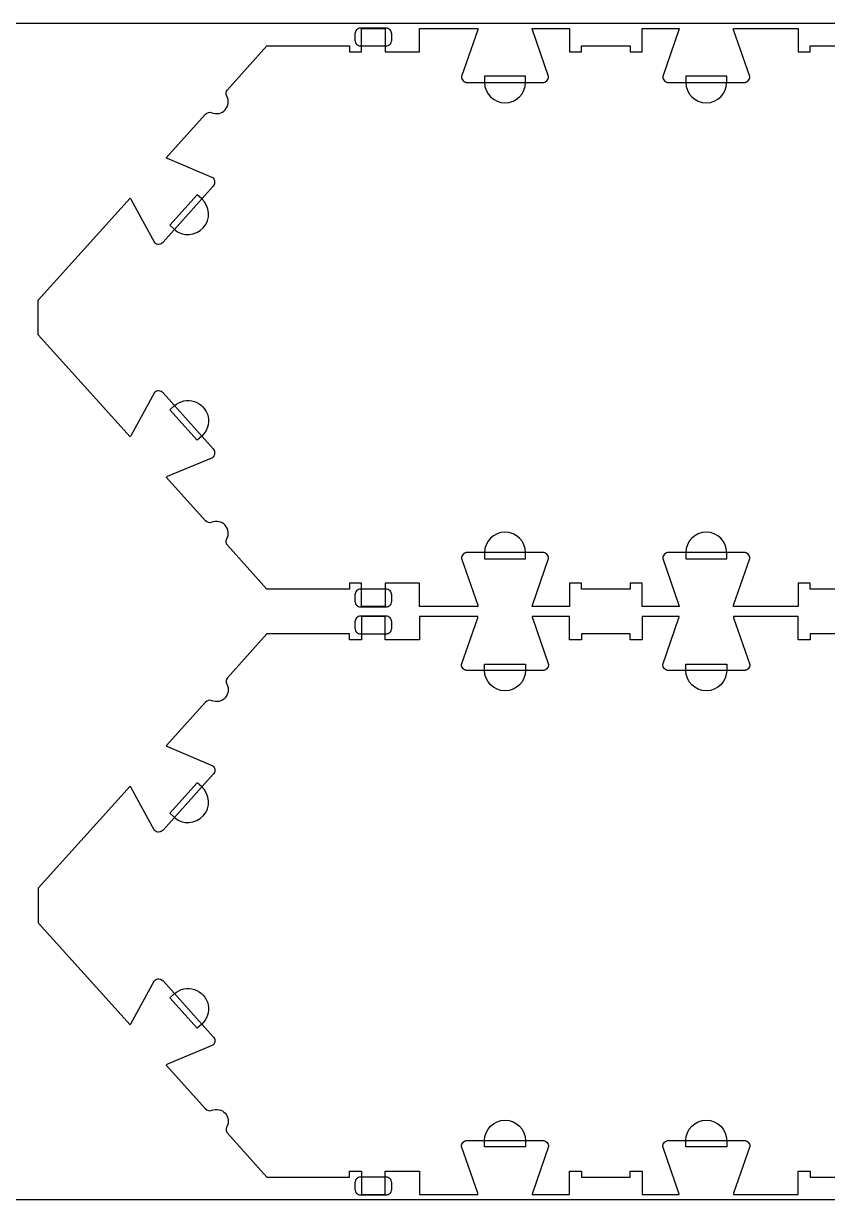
# Model space of a CAD drawing. Extents: x -13885 to -10701, y -43691 to -36097.
# Drawn here: x -13196 to -12361, y -39341 to -38121 of the extents above; entities that cross this region are included whole.
import ezdxf

# ---------------------------------------------------------------- set-up
doc = ezdxf.new("R2010")
doc.units = 0
for name, color, linetype in [('0_SHEET_SPRUCEPLY_2440X122', 1, 'CONTINUOUS'), ('4_ANYTOOL_CUTTHROUGH_OUTSI', 5, 'CONTINUOUS'), ('5_ANYTOOL_HALF_MILL_9MM_IN', 3, 'CONTINUOUS')]:
    doc.layers.add(name, color=color, linetype=linetype)

msp = doc.modelspace()

# ---------------------------------------------------------------- linework, layer by layer
at = {"layer": '0_SHEET_SPRUCEPLY_2440X122'}
msp.add_lwpolyline([(-13513.1, -38121.2), (-13513.1, -39341.2), (-11073.1, -39341.2), (-11073.1, -38121.2)], close=True, dxfattribs=at)
at = {"layer": '4_ANYTOOL_CUTTHROUGH_OUTSI', "color": 5}
for points in [[(-12328.7, -38708), (-12379.2, -38708), (-12379.2, -38702), (-12391.7, -38702), (-12391.7, -38726), (-12441.5, -38726), (-12458.9, -38726), (-12458.9, -38726, -0.061485), (-12458.7, -38724.6), (-12441.8, -38676.3), (-12441.8, -38676.3), (-12441.8, -38676.2), (-12441.8, -38676.2, 0.198912), (-12443.6, -38671.8), (-12443.7, -38671.7), (-12443.8, -38671.6), (-12444, -38671.5), (-12444.1, -38671.4), (-12444.2, -38671.3), (-12444.3, -38671.2), (-12444.4, -38671.1), (-12444.6, -38671), (-12444.7, -38671), (-12444.8, -38670.9), (-12445, -38670.8), (-12445.1, -38670.7), (-12445.2, -38670.6), (-12445.4, -38670.6), (-12445.5, -38670.5), (-12445.6, -38670.5), (-12445.8, -38670.4), (-12445.9, -38670.3), (-12446.1, -38670.3), (-12446.2, -38670.2), (-12446.4, -38670.2), (-12446.5, -38670.2), (-12446.7, -38670.1), (-12446.8, -38670.1), (-12447, -38670.1), (-12447.1, -38670), (-12447.3, -38670), (-12447.4, -38670), (-12447.6, -38670), (-12447.7, -38670), (-12447.9, -38670), (-12448, -38670), (-12526, -38670, 0.414214), (-12532.3, -38676.2), (-12532.3, -38676.3), (-12532.3, -38676.3), (-12515.4, -38724.6), (-12515.4, -38724.6, -0.061485), (-12515.1, -38726), (-12553.7, -38726), (-12553.7, -38702), (-12566.2, -38702), (-12566.2, -38708), (-12616.7, -38708), (-12616.7, -38702), (-12629.2, -38702), (-12629.2, -38726), (-12667.8, -38726), (-12667.8, -38726, -0.061485), (-12667.6, -38724.6), (-12650.7, -38676.3), (-12650.7, -38676.3), (-12650.7, -38676.2), (-12650.7, -38676.2, 0.414214), (-12656.9, -38670), (-12734.9, -38670), (-12735.1, -38670), (-12735.2, -38670), (-12735.4, -38670), (-12735.5, -38670), (-12735.7, -38670), (-12735.9, -38670), (-12736, -38670.1), (-12736.2, -38670.1), (-12736.3, -38670.1), (-12736.5, -38670.2), (-12736.6, -38670.2), (-12736.8, -38670.2), (-12736.9, -38670.3), (-12737, -38670.3), (-12737.2, -38670.4), (-12737.3, -38670.5), (-12737.5, -38670.5), (-12737.6, -38670.6), (-12737.8, -38670.6), (-12737.9, -38670.7), (-12738, -38670.8), (-12738.2, -38670.9), (-12738.3, -38671), (-12738.4, -38671), (-12738.6, -38671.1), (-12738.7, -38671.2), (-12738.8, -38671.3), (-12738.9, -38671.4), (-12739, -38671.5), (-12739.1, -38671.6), (-12739.3, -38671.7), (-12739.4, -38671.8, 0.198912), (-12741.2, -38676.2), (-12741.2, -38676.3), (-12741.2, -38676.3), (-12724.3, -38724.6), (-12724.3, -38724.6, -0.061485), (-12724.1, -38726), (-12741.5, -38726), (-12784.8, -38726), (-12784.8, -38702), (-12785, -38702), (-12820.5, -38702), (-12820.5, -38702.2), (-12820.5, -38726), (-12845, -38726), (-12845, -38702), (-12857.5, -38702), (-12857.5, -38708), (-12943.1, -38708), (-12984.1, -38662.4), (-12984.1, -38662.4), (-12984.1, -38662.4), (-12984.2, -38662.3), (-12984.3, -38662.2), (-12984.3, -38662.1), (-12984.4, -38662), (-12984.5, -38662), (-12984.5, -38661.9), (-12984.6, -38661.8), (-12984.6, -38661.7), (-12984.7, -38661.6), (-12984.8, -38661.5), (-12984.8, -38661.4), (-12984.9, -38661.3), (-12984.9, -38661.2), (-12985, -38661.1), (-12985, -38661), (-12985.1, -38660.9), (-12985.1, -38660.8), (-12985.1, -38660.7), (-12985.2, -38660.6), (-12985.2, -38660.5), (-12985.3, -38660.4), (-12985.3, -38660.3), (-12985.3, -38660.2), (-12985.4, -38660.1), (-12985.4, -38659.9), (-12985.4, -38659.8), (-12985.4, -38659.7), (-12985.5, -38659.6), (-12985.5, -38659.5), (-12985.5, -38659.4), (-12985.5, -38659.3), (-12985.5, -38659.2), (-12985.5, -38659), (-12985.5, -38658.9), (-12985.5, -38658.8), (-12985.5, -38658.7), (-12985.5, -38658.6), (-12985.5, -38658.5), (-12985.5, -38658.4), (-12985.5, -38658.2), (-12985.5, -38658.1), (-12985.5, -38658), (-12985.5, -38657.9), (-12985.5, -38657.8), (-12985.5, -38657.7), (-12985.5, -38657.6), (-12985.4, -38657.5), (-12985.4, -38657.4), (-12985.4, -38657.2), (-12985.4, -38657.1), (-12985.3, -38657), (-12985.3, -38656.9), (-12985.3, -38656.8), (-12985.2, -38656.7), (-12985.2, -38656.6), (-12985.2, -38656.5), (-12985.1, -38656.4), (-12985.1, -38656.3), (-12985, -38656.2), (-12985, -38656.1), (-12984.9, -38656), (-12984.9, -38655.9), (-12984.8, -38655.8, 0.707107), (-13000.3, -38638.7, -0.317837), (-13006.8, -38637.2), (-13047.7, -38591.8, -0.061485), (-13046.5, -38591), (-12999.3, -38571.3), (-12999.3, -38571.3), (-12999.2, -38571.2), (-12999.2, -38571.2, 0.198912), (-12997.2, -38566.9), (-12997.2, -38566.8), (-12997.2, -38566.6), (-12997.2, -38566.5), (-12997.2, -38566.3), (-12997.2, -38566.2), (-12997.2, -38566), (-12997.2, -38565.9), (-12997.2, -38565.7), (-12997.3, -38565.6), (-12997.3, -38565.4), (-12997.3, -38565.3), (-12997.4, -38565.1), (-12997.4, -38565), (-12997.4, -38564.8), (-12997.5, -38564.7), (-12997.5, -38564.5), (-12997.6, -38564.4), (-12997.6, -38564.2), (-12997.7, -38564.1), (-12997.8, -38563.9), (-12997.8, -38563.8), (-12997.9, -38563.7), (-12998, -38563.5), (-12998.1, -38563.4), (-12998.1, -38563.3), (-12998.2, -38563.1), (-12998.3, -38563), (-12998.4, -38562.9), (-12998.5, -38562.8), (-12998.6, -38562.6), (-12998.7, -38562.5), (-12998.8, -38562.4), (-13051, -38504.4, 0.414214), (-13059.8, -38504), (-13059.8, -38504), (-13059.8, -38504.1), (-13084.4, -38548.9), (-13084.4, -38548.9, -0.061485), (-13085.3, -38550), (-13180.6, -38444.1), (-13180.6, -38408.3), (-13085.3, -38302.4), (-13085.3, -38302.4, -0.061485), (-13084.4, -38303.5), (-13059.8, -38348.4), (-13059.8, -38348.4), (-13059.8, -38348.5), (-13059.8, -38348.5, 0.414214), (-13051, -38348), (-12998.8, -38290), (-12998.7, -38289.9), (-12998.6, -38289.8), (-12998.5, -38289.7), (-12998.4, -38289.6), (-12998.3, -38289.5), (-12998.2, -38289.3), (-12998.1, -38289.2), (-12998.1, -38289.1), (-12998, -38288.9), (-12997.9, -38288.8), (-12997.8, -38288.7), (-12997.8, -38288.5), (-12997.7, -38288.4), (-12997.6, -38288.2), (-12997.6, -38288.1), (-12997.5, -38288), (-12997.5, -38287.8), (-12997.4, -38287.7), (-12997.4, -38287.5), (-12997.4, -38287.4), (-12997.3, -38287.2), (-12997.3, -38287.1), (-12997.3, -38286.9), (-12997.2, -38286.8), (-12997.2, -38286.6), (-12997.2, -38286.4), (-12997.2, -38286.3), (-12997.2, -38286.1), (-12997.2, -38286), (-12997.2, -38285.8), (-12997.2, -38285.7), (-12997.2, -38285.5, 0.198912), (-12999.2, -38281.2), (-12999.3, -38281.2), (-12999.3, -38281.2), (-13046.5, -38261.4), (-13046.5, -38261.4, -0.061485), (-13047.7, -38260.7), (-13006.8, -38215.2, -0.317837), (-13000.3, -38213.8, 0.317837), (-12986.5, -38210.7, 0.317837), (-12984.8, -38196.6, -0.317837), (-12984.1, -38190), (-12943.1, -38144.5), (-12857.5, -38144.5), (-12857.5, -38150.5), (-12845, -38150.5), (-12845, -38150.2), (-12845, -38126.5), (-12820.5, -38126.5), (-12820.5, -38150.5), (-12820.2, -38150.5), (-12784.8, -38150.5), (-12784.8, -38126.5), (-12741.5, -38126.5), (-12724.1, -38126.5), (-12724.1, -38126.5, -0.061485), (-12724.3, -38127.9), (-12741.2, -38176.2), (-12741.2, -38176.2), (-12741.2, -38176.2, 0.198912), (-12739.4, -38180.6), (-12739.3, -38180.8), (-12739.1, -38180.9), (-12739, -38181), (-12738.9, -38181.1), (-12738.8, -38181.2), (-12738.7, -38181.2), (-12738.6, -38181.3), (-12738.4, -38181.4), (-12738.3, -38181.5), (-12738.2, -38181.6), (-12738, -38181.7), (-12737.9, -38181.7), (-12737.8, -38181.8), (-12737.6, -38181.9), (-12737.5, -38181.9), (-12737.3, -38182), (-12737.2, -38182.1), (-12737, -38182.1), (-12736.9, -38182.2), (-12736.8, -38182.2), (-12736.6, -38182.3), (-12736.5, -38182.3), (-12736.3, -38182.3), (-12736.2, -38182.4), (-12736, -38182.4), (-12735.9, -38182.4), (-12735.7, -38182.4), (-12735.5, -38182.5), (-12735.4, -38182.5), (-12735.2, -38182.5), (-12735.1, -38182.5), (-12734.9, -38182.5), (-12656.9, -38182.5, 0.414214), (-12650.7, -38176.2), (-12650.7, -38176.2), (-12650.7, -38176.1), (-12667.6, -38127.9), (-12667.6, -38127.9, -0.061485), (-12667.8, -38126.5), (-12629.2, -38126.5), (-12629.2, -38150.2), (-12629.2, -38150.5), (-12616.7, -38150.5), (-12616.7, -38144.5), (-12566.2, -38144.5), (-12566.2, -38150.5), (-12553.7, -38150.5), (-12553.7, -38126.5), (-12515.1, -38126.5), (-12515.1, -38126.5, -0.061485), (-12515.4, -38127.9), (-12532.3, -38176.1), (-12532.3, -38176.2), (-12532.3, -38176.2), (-12532.3, -38176.2, 0.414214), (-12526, -38182.5), (-12448, -38182.5), (-12447.9, -38182.5), (-12447.7, -38182.5), (-12447.6, -38182.5), (-12447.4, -38182.5), (-12447.3, -38182.4), (-12447.1, -38182.4), (-12447, -38182.4), (-12446.8, -38182.4), (-12446.7, -38182.3), (-12446.5, -38182.3), (-12446.4, -38182.3), (-12446.2, -38182.2), (-12446.1, -38182.2), (-12445.9, -38182.1), (-12445.8, -38182.1), (-12445.6, -38182), (-12445.5, -38181.9), (-12445.4, -38181.9), (-12445.2, -38181.8), (-12445.1, -38181.7), (-12445, -38181.7), (-12444.8, -38181.6), (-12444.7, -38181.5), (-12444.6, -38181.4), (-12444.4, -38181.3), (-12444.3, -38181.2), (-12444.2, -38181.2), (-12444.1, -38181.1), (-12444, -38181), (-12443.8, -38180.9), (-12443.7, -38180.8), (-12443.6, -38180.6, 0.198912), (-12441.8, -38176.2), (-12441.8, -38176.2), (-12441.8, -38176.1), (-12458.7, -38127.9), (-12458.7, -38127.9, -0.061485), (-12458.9, -38126.5), (-12391.7, -38126.5), (-12391.7, -38150.5), (-12379.2, -38150.5), (-12379.2, -38144.5), (-12328.7, -38144.5)], [(-12328.7, -38754.5), (-12379.2, -38754.5), (-12379.2, -38760.5), (-12391.7, -38760.5), (-12391.7, -38736.5), (-12441.5, -38736.5), (-12458.9, -38736.5), (-12458.9, -38736.5, 0.061485), (-12458.7, -38737.9), (-12441.8, -38786.1), (-12441.8, -38786.2), (-12441.8, -38786.2), (-12441.8, -38786.2, -0.198912), (-12443.6, -38790.7), (-12443.7, -38790.8), (-12443.8, -38790.9), (-12444, -38791), (-12444.1, -38791.1), (-12444.2, -38791.2), (-12444.3, -38791.2), (-12444.4, -38791.3), (-12444.6, -38791.4), (-12444.7, -38791.5), (-12444.8, -38791.6), (-12445, -38791.7), (-12445.1, -38791.7), (-12445.2, -38791.8), (-12445.4, -38791.9), (-12445.5, -38791.9), (-12445.6, -38792), (-12445.8, -38792.1), (-12445.9, -38792.1), (-12446.1, -38792.2), (-12446.2, -38792.2), (-12446.4, -38792.3), (-12446.5, -38792.3), (-12446.7, -38792.3), (-12446.8, -38792.4), (-12447, -38792.4), (-12447.1, -38792.4), (-12447.3, -38792.4), (-12447.4, -38792.5), (-12447.6, -38792.5), (-12447.7, -38792.5), (-12447.9, -38792.5), (-12448, -38792.5), (-12526, -38792.5, -0.414214), (-12532.3, -38786.2), (-12532.3, -38786.2), (-12532.3, -38786.1), (-12515.4, -38737.9), (-12515.4, -38737.9, 0.061485), (-12515.1, -38736.5), (-12553.7, -38736.5), (-12553.7, -38760.5), (-12566.2, -38760.5), (-12566.2, -38754.5), (-12616.7, -38754.5), (-12616.7, -38760.5), (-12629.2, -38760.5), (-12629.2, -38736.5), (-12667.8, -38736.5), (-12667.8, -38736.5, 0.061485), (-12667.6, -38737.9), (-12650.7, -38786.1), (-12650.7, -38786.2), (-12650.7, -38786.2), (-12650.7, -38786.2, -0.414214), (-12656.9, -38792.5), (-12734.9, -38792.5), (-12735.1, -38792.5), (-12735.2, -38792.5), (-12735.4, -38792.5), (-12735.5, -38792.5), (-12735.7, -38792.4), (-12735.9, -38792.4), (-12736, -38792.4), (-12736.2, -38792.4), (-12736.3, -38792.3), (-12736.5, -38792.3), (-12736.6, -38792.3), (-12736.8, -38792.2), (-12736.9, -38792.2), (-12737, -38792.1), (-12737.2, -38792.1), (-12737.3, -38792), (-12737.5, -38791.9), (-12737.6, -38791.9), (-12737.8, -38791.8), (-12737.9, -38791.7), (-12738, -38791.7), (-12738.2, -38791.6), (-12738.3, -38791.5), (-12738.4, -38791.4), (-12738.6, -38791.3), (-12738.7, -38791.2), (-12738.8, -38791.2), (-12738.9, -38791.1), (-12739, -38791), (-12739.1, -38790.9), (-12739.3, -38790.8), (-12739.4, -38790.7, -0.198912), (-12741.2, -38786.2), (-12741.2, -38786.2), (-12741.2, -38786.1), (-12724.3, -38737.9), (-12724.3, -38737.9, 0.061485), (-12724.1, -38736.5), (-12741.5, -38736.5), (-12784.8, -38736.5), (-12784.8, -38760.5), (-12785, -38760.5), (-12820.5, -38760.5), (-12820.5, -38736.5), (-12845, -38736.5), (-12845, -38760.5), (-12857.5, -38760.5), (-12857.5, -38754.5), (-12943.1, -38754.5), (-12984.1, -38800), (-12984.1, -38800, 0.317837), (-12984.8, -38806.6, -0.317837), (-12986.5, -38820.7, -0.317837), (-13000.3, -38823.8, 0.317837), (-13006.8, -38825.2), (-13047.7, -38870.7, 0.061485), (-13046.5, -38871.4), (-12999.3, -38891.2), (-12999.3, -38891.2), (-12999.2, -38891.2), (-12999.2, -38891.2, -0.198912), (-12997.2, -38895.5), (-12997.2, -38895.7), (-12997.2, -38895.8), (-12997.2, -38896), (-12997.2, -38896.1), (-12997.2, -38896.3), (-12997.2, -38896.4), (-12997.2, -38896.6), (-12997.2, -38896.8), (-12997.3, -38896.9), (-12997.3, -38897.1), (-12997.3, -38897.2), (-12997.4, -38897.4), (-12997.4, -38897.5), (-12997.4, -38897.7), (-12997.5, -38897.8), (-12997.5, -38898), (-12997.6, -38898.1), (-12997.6, -38898.2), (-12997.7, -38898.4), (-12997.8, -38898.5), (-12997.8, -38898.7), (-12997.9, -38898.8), (-12998, -38898.9), (-12998.1, -38899.1), (-12998.1, -38899.2), (-12998.2, -38899.3), (-12998.3, -38899.5), (-12998.4, -38899.6), (-12998.5, -38899.7), (-12998.6, -38899.8), (-12998.7, -38899.9), (-12998.8, -38900), (-13051, -38958, -0.414214), (-13059.8, -38958.5), (-13059.8, -38958.4), (-13059.8, -38958.4), (-13084.4, -38913.6), (-13084.4, -38913.6, 0.061485), (-13085.3, -38912.4), (-13180.6, -39018.3), (-13180.6, -39054.1), (-13085.3, -39160), (-13085.3, -39160, 0.061485), (-13084.4, -39158.9), (-13059.8, -39114.1), (-13059.8, -39114), (-13059.8, -39114), (-13059.8, -39114, -0.414214), (-13051, -39114.5), (-12998.8, -39172.4), (-12998.7, -39172.5), (-12998.6, -39172.6), (-12998.5, -39172.8), (-12998.4, -39172.9), (-12998.3, -39173), (-12998.2, -39173.1), (-12998.1, -39173.3), (-12998.1, -39173.4), (-12998, -39173.5), (-12997.9, -39173.7), (-12997.8, -39173.8), (-12997.8, -39173.9), (-12997.7, -39174.1), (-12997.6, -39174.2), (-12997.6, -39174.4), (-12997.5, -39174.5), (-12997.5, -39174.7), (-12997.4, -39174.8), (-12997.4, -39175), (-12997.4, -39175.1), (-12997.3, -39175.3), (-12997.3, -39175.4), (-12997.3, -39175.6), (-12997.2, -39175.7), (-12997.2, -39175.9), (-12997.2, -39176), (-12997.2, -39176.2), (-12997.2, -39176.3), (-12997.2, -39176.5), (-12997.2, -39176.6), (-12997.2, -39176.8), (-12997.2, -39176.9, -0.198912), (-12999.2, -39181.2), (-12999.3, -39181.3), (-12999.3, -39181.3), (-13046.5, -39201), (-13046.5, -39201, 0.061485), (-13047.7, -39201.8), (-13006.8, -39247.2, 0.317837), (-13000.3, -39248.7, -0.707107), (-12984.8, -39265.9), (-12984.9, -39265.9), (-12984.9, -39266), (-12985, -39266.1), (-12985, -39266.2), (-12985.1, -39266.3), (-12985.1, -39266.4), (-12985.2, -39266.5), (-12985.2, -39266.6), (-12985.2, -39266.7), (-12985.3, -39266.8), (-12985.3, -39266.9), (-12985.3, -39267), (-12985.4, -39267.1), (-12985.4, -39267.3), (-12985.4, -39267.4), (-12985.4, -39267.5), (-12985.5, -39267.6), (-12985.5, -39267.7), (-12985.5, -39267.8), (-12985.5, -39267.9), (-12985.5, -39268), (-12985.5, -39268.1), (-12985.5, -39268.2), (-12985.5, -39268.4), (-12985.5, -39268.5), (-12985.5, -39268.6), (-12985.5, -39268.7), (-12985.5, -39268.8), (-12985.5, -39268.9), (-12985.5, -39269), (-12985.5, -39269.2), (-12985.5, -39269.3), (-12985.5, -39269.4), (-12985.5, -39269.5), (-12985.5, -39269.6), (-12985.4, -39269.7), (-12985.4, -39269.8), (-12985.4, -39269.9), (-12985.4, -39270.1), (-12985.3, -39270.2), (-12985.3, -39270.3), (-12985.3, -39270.4), (-12985.2, -39270.5), (-12985.2, -39270.6), (-12985.1, -39270.7), (-12985.1, -39270.8), (-12985.1, -39270.9), (-12985, -39271), (-12985, -39271.1), (-12984.9, -39271.2), (-12984.9, -39271.3), (-12984.8, -39271.4), (-12984.8, -39271.5), (-12984.7, -39271.6), (-12984.6, -39271.7), (-12984.6, -39271.8), (-12984.5, -39271.9), (-12984.5, -39272), (-12984.4, -39272), (-12984.3, -39272.1), (-12984.3, -39272.2), (-12984.2, -39272.3), (-12984.1, -39272.4), (-12984.1, -39272.4), (-12943.1, -39318), (-12857.5, -39318), (-12857.5, -39312), (-12845, -39312), (-12845, -39312.2), (-12845, -39336), (-12820.5, -39336), (-12820.5, -39312), (-12784.8, -39312), (-12784.8, -39336), (-12741.5, -39336), (-12724.1, -39336), (-12724.1, -39336, 0.061485), (-12724.3, -39334.6), (-12741.2, -39286.3), (-12741.2, -39286.3), (-12741.2, -39286.2), (-12741.2, -39286.2, -0.198912), (-12739.4, -39281.8), (-12739.3, -39281.7), (-12739.1, -39281.6), (-12739, -39281.5), (-12738.9, -39281.4), (-12738.8, -39281.3), (-12738.7, -39281.2), (-12738.6, -39281.1), (-12738.4, -39281), (-12738.3, -39281), (-12738.2, -39280.9), (-12738, -39280.8), (-12737.9, -39280.7), (-12737.8, -39280.7), (-12737.6, -39280.6), (-12737.5, -39280.5), (-12737.3, -39280.5), (-12737.2, -39280.4), (-12737, -39280.3), (-12736.9, -39280.3), (-12736.8, -39280.2), (-12736.6, -39280.2), (-12736.5, -39280.2), (-12736.3, -39280.1), (-12736.2, -39280.1), (-12736, -39280.1), (-12735.9, -39280), (-12735.7, -39280), (-12735.5, -39280), (-12735.4, -39280), (-12735.2, -39280), (-12735.1, -39280), (-12734.9, -39280), (-12656.9, -39280, -0.414214), (-12650.7, -39286.2), (-12650.7, -39286.3), (-12650.7, -39286.3), (-12667.6, -39334.6), (-12667.6, -39334.6, 0.061485), (-12667.8, -39336), (-12629.2, -39336), (-12629.2, -39312.2), (-12629.2, -39312), (-12616.7, -39312), (-12616.7, -39318), (-12566.2, -39318), (-12566.2, -39312), (-12553.7, -39312), (-12553.7, -39336), (-12515.1, -39336), (-12515.1, -39336, 0.061485), (-12515.4, -39334.6), (-12532.3, -39286.3), (-12532.3, -39286.3), (-12532.3, -39286.2), (-12532.3, -39286.2, -0.414214), (-12526, -39280), (-12448, -39280), (-12447.9, -39280), (-12447.7, -39280), (-12447.6, -39280), (-12447.4, -39280), (-12447.3, -39280), (-12447.1, -39280), (-12447, -39280.1), (-12446.8, -39280.1), (-12446.7, -39280.1), (-12446.5, -39280.2), (-12446.4, -39280.2), (-12446.2, -39280.2), (-12446.1, -39280.3), (-12445.9, -39280.3), (-12445.8, -39280.4), (-12445.6, -39280.5), (-12445.5, -39280.5), (-12445.4, -39280.6), (-12445.2, -39280.7), (-12445.1, -39280.7), (-12445, -39280.8), (-12444.8, -39280.9), (-12444.7, -39281), (-12444.6, -39281), (-12444.4, -39281.1), (-12444.3, -39281.2), (-12444.2, -39281.3), (-12444.1, -39281.4), (-12444, -39281.5), (-12443.8, -39281.6), (-12443.7, -39281.7), (-12443.6, -39281.8, -0.198912), (-12441.8, -39286.2), (-12441.8, -39286.3), (-12441.8, -39286.3), (-12458.7, -39334.6), (-12458.7, -39334.6, 0.061485), (-12458.9, -39336), (-12391.7, -39336), (-12391.7, -39312), (-12379.2, -39312), (-12379.2, -39318), (-12328.7, -39318)]]:
    msp.add_lwpolyline(points, format="xyb", dxfattribs=at)
at = {"layer": '5_ANYTOOL_HALF_MILL_9MM_IN', "color": 3}
for points in [[(-12845.8, -38126, 0.414214), (-12851.8, -38132), (-12851.8, -38138.5, 0.414214), (-12845.8, -38144.5), (-12819.6, -38144.5, 0.414214), (-12813.6, -38138.5), (-12813.6, -38132, 0.414214), (-12819.6, -38126)], [(-12717.2, -38182.2, 1), (-12674.7, -38182.2), (-12674.7, -38182), (-12674.7, -38176), (-12717.2, -38176), (-12717.2, -38182), (-12717.2, -38182.2)], [(-12508.3, -38182.2, 1), (-12465.8, -38182.2), (-12465.8, -38182), (-12465.8, -38176), (-12508.3, -38176), (-12508.3, -38182), (-12508.3, -38182.2)], [(-13039.3, -38334.7, 1), (-13010.8, -38303.1), (-13011, -38302.9), (-13015.5, -38298.9), (-13043.9, -38330.5), (-13039.5, -38334.5), (-13039.3, -38334.7)], [(-13039.3, -38517.8, -1), (-13010.8, -38549.4), (-13011, -38549.6), (-13015.5, -38553.6), (-13043.9, -38522), (-13039.5, -38518), (-13039.3, -38517.8)], [(-12674.7, -38670.2, 1), (-12717.2, -38670.2), (-12717.2, -38670.5), (-12717.2, -38676.5), (-12674.7, -38676.5), (-12674.7, -38670.5), (-12674.7, -38670.2)], [(-12465.8, -38670.2, 1), (-12508.3, -38670.2), (-12508.3, -38670.5), (-12508.3, -38676.5), (-12465.8, -38676.5), (-12465.8, -38670.5), (-12465.8, -38670.2)], [(-12845.8, -38708, 0.414214), (-12851.8, -38714), (-12851.8, -38720.5, 0.414214), (-12845.8, -38726.5), (-12819.6, -38726.5, 0.414214), (-12813.6, -38720.5), (-12813.6, -38714, 0.414214), (-12819.6, -38708)], [(-12845.8, -38736, 0.414214), (-12851.8, -38742), (-12851.8, -38748.5, 0.414214), (-12845.8, -38754.5), (-12819.6, -38754.5, 0.414214), (-12813.6, -38748.5), (-12813.6, -38742, 0.414214), (-12819.6, -38736)], [(-12674.7, -38792.2, -1), (-12717.2, -38792.2), (-12717.2, -38792), (-12717.2, -38786), (-12674.7, -38786), (-12674.7, -38792), (-12674.7, -38792.2)], [(-12465.8, -38792.2, -1), (-12508.3, -38792.2), (-12508.3, -38792), (-12508.3, -38786), (-12465.8, -38786), (-12465.8, -38792), (-12465.8, -38792.2)], [(-13039.3, -38944.7, 1), (-13010.8, -38913.1), (-13011, -38912.9), (-13015.5, -38908.9), (-13043.9, -38940.5), (-13039.5, -38944.5), (-13039.3, -38944.7)], [(-13039.3, -39127.8, -1), (-13010.8, -39159.4), (-13011, -39159.6), (-13015.5, -39163.6), (-13043.9, -39132), (-13039.5, -39128), (-13039.3, -39127.8)], [(-12717.2, -39280.2, -1), (-12674.7, -39280.2), (-12674.7, -39280.5), (-12674.7, -39286.5), (-12717.2, -39286.5), (-12717.2, -39280.5), (-12717.2, -39280.2)], [(-12508.3, -39280.2, -1), (-12465.8, -39280.2), (-12465.8, -39280.5), (-12465.8, -39286.5), (-12508.3, -39286.5), (-12508.3, -39280.5), (-12508.3, -39280.2)], [(-12845.8, -39318, 0.414214), (-12851.8, -39324), (-12851.8, -39330.5, 0.414214), (-12845.8, -39336.5), (-12819.6, -39336.5, 0.414214), (-12813.6, -39330.5), (-12813.6, -39324, 0.414214), (-12819.6, -39318)]]:
    msp.add_lwpolyline(points, format="xyb", close=True, dxfattribs=at)

doc.saveas('drawing.dxf')
